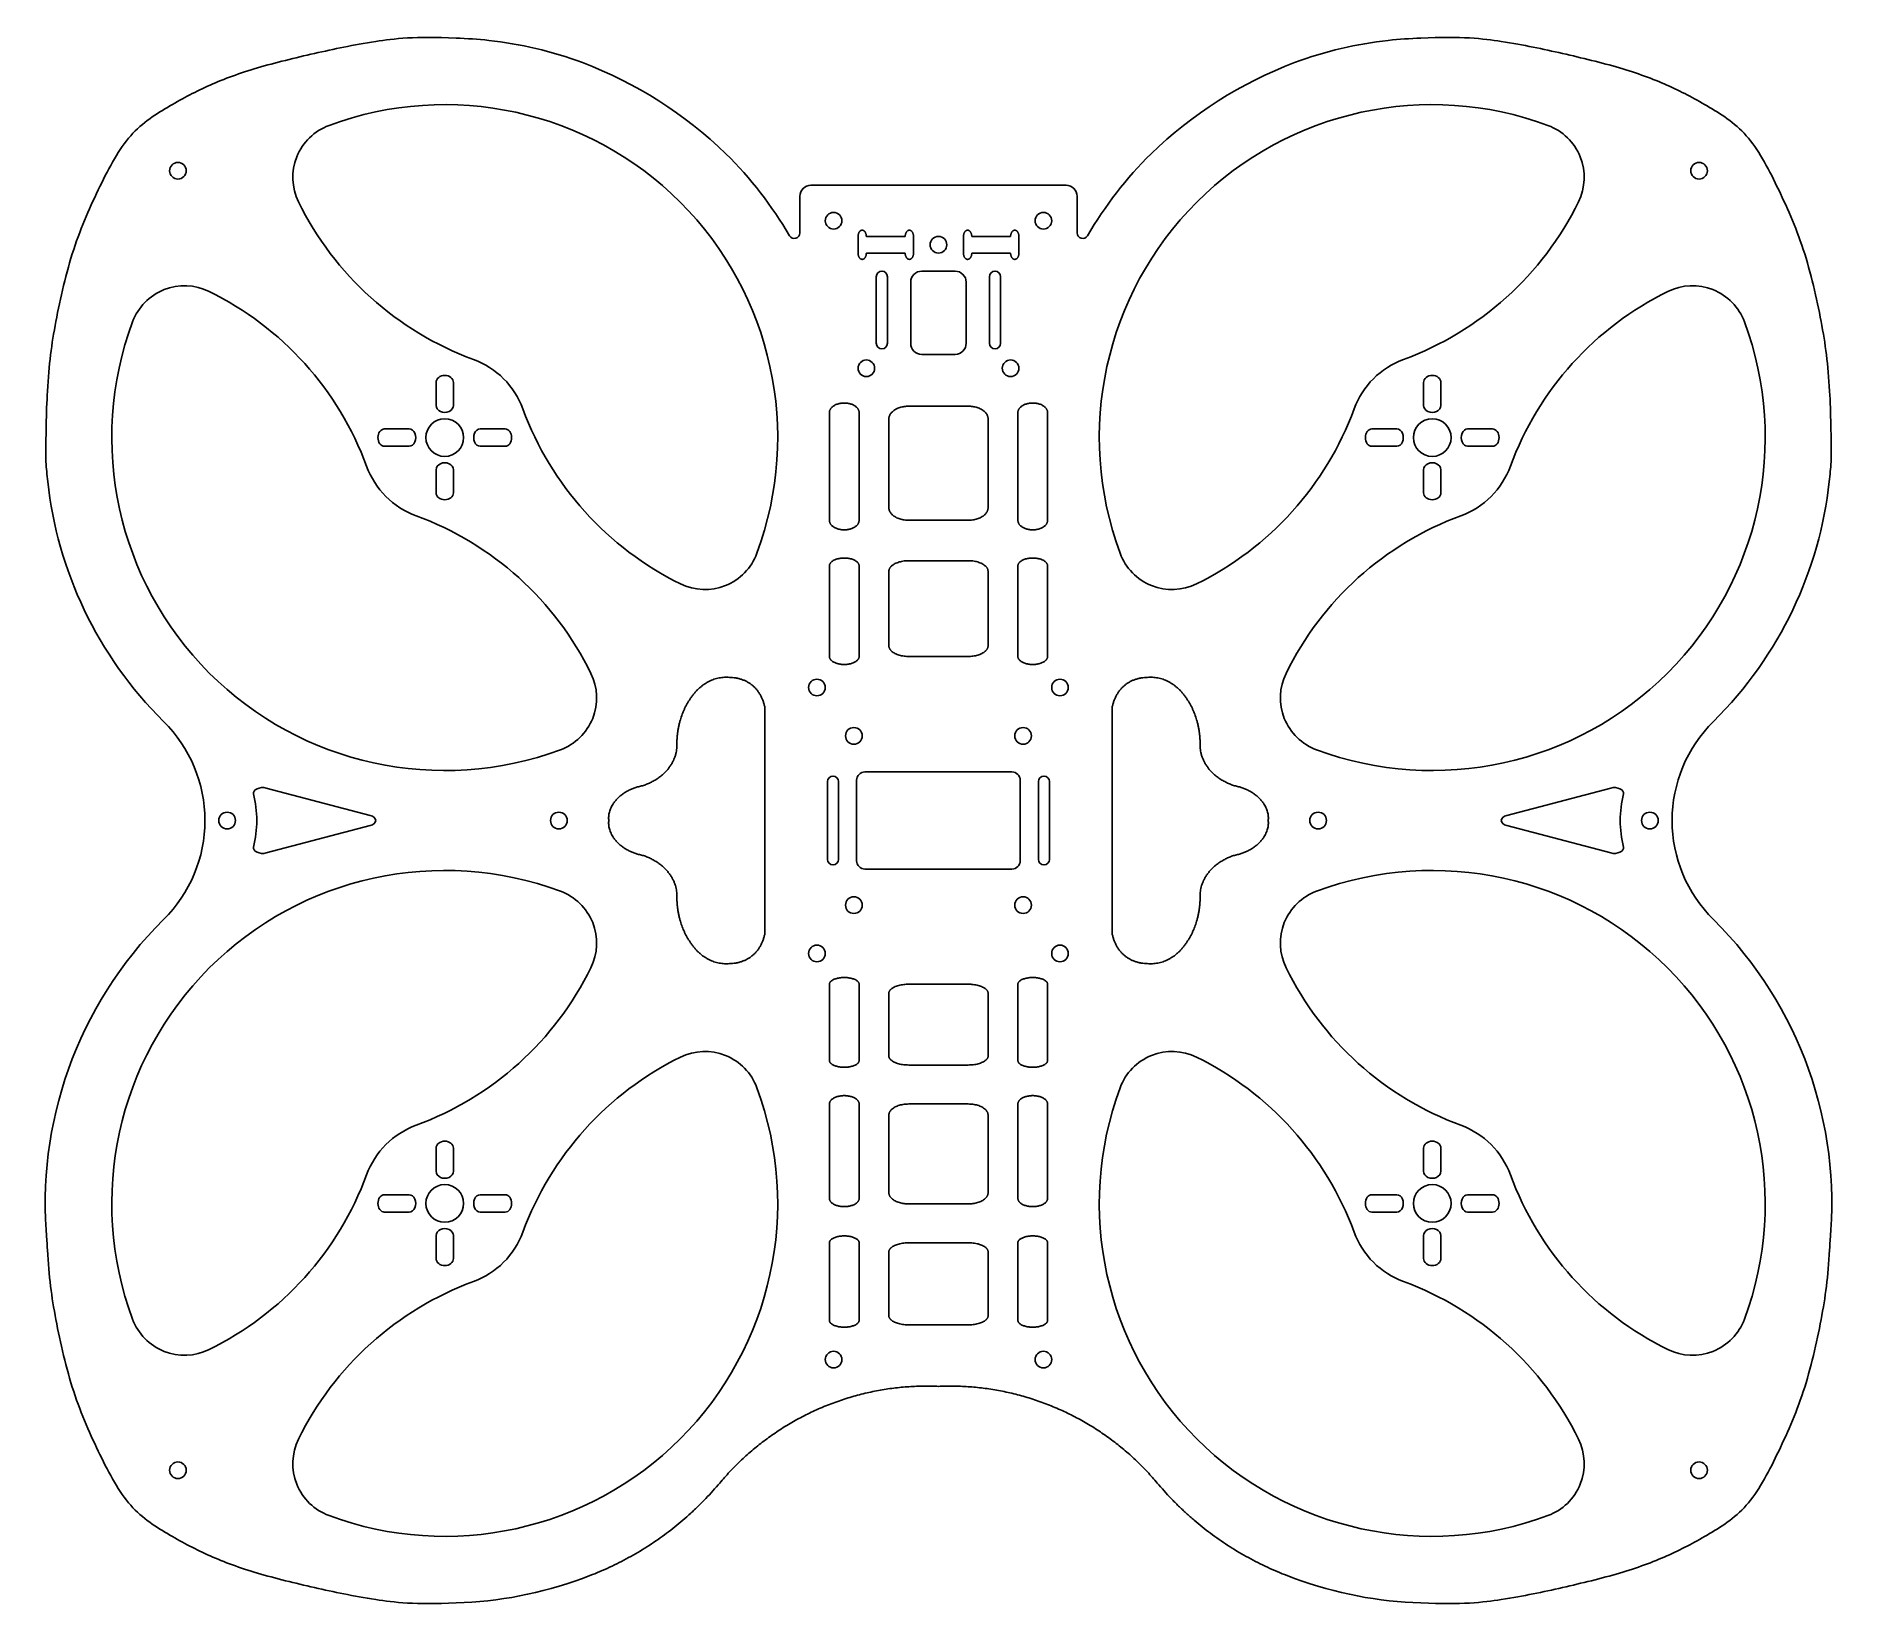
# Model space of a CAD drawing. Header units: millimetres. Extents: x -337 to -12, y -139 to 144.
import ezdxf

# ---------------------------------------------------------------- set-up
doc = ezdxf.new("R2010")
doc.units = ezdxf.units.MM
doc.header["$MEASUREMENT"] = 0
doc.layers.add('Default', color=18, linetype='Continuous', true_color=0x000000)
doc.layers.add('NONE', color=18, linetype='Continuous', lineweight=70, true_color=0x000000)

msp = doc.modelspace()

# ---------------------------------------------------------------- linework, layer by layer
for p, q in [((-264.8, 81.27), (-264.8, 77.14)), ((-261.7, 77.14), (-261.7, 81.27)), ((-86.83, 77.14), (-86.83, 81.27)), ((-83.73, 81.27), (-83.73, 77.14)), ((-274.14, 72.88), (-269.64, 72.88)), ((-252.36, 72.88), (-256.86, 72.88)), ((-96.17, 72.88), (-91.67, 72.88)), ((-74.4, 72.88), (-78.9, 72.88)), ((-269.64, 69.78), (-274.14, 69.78)), ((-256.86, 69.78), (-252.36, 69.78)), ((-91.67, 69.78), (-96.17, 69.78)), ((-78.9, 69.78), (-74.4, 69.78)), ((-264.8, 61.4), (-264.8, 65.52)), ((-261.7, 65.52), (-261.7, 61.4)), ((-86.83, 65.52), (-86.83, 61.4)), ((-83.73, 61.4), (-83.73, 65.52)), ((-295.44, 8.18), (-276.68, 3.25)), ((-53.09, 8.18), (-71.85, 3.25)), ((-276.68, 1.41), (-295.44, -3.52)), ((-71.85, 1.41), (-53.09, -3.52)), ((-264.8, -56.73), (-264.8, -60.86)), ((-261.7, -60.86), (-261.7, -56.73)), ((-86.83, -60.86), (-86.83, -56.73)), ((-83.73, -56.73), (-83.73, -60.86)), ((-269.64, -65.12), (-274.14, -65.12)), ((-274.14, -68.22), (-269.64, -68.22)), ((-256.86, -65.12), (-252.36, -65.12)), ((-252.36, -68.22), (-256.86, -68.22)), ((-91.67, -65.12), (-96.17, -65.12)), ((-96.17, -68.22), (-91.67, -68.22)), ((-78.9, -65.12), (-74.4, -65.12)), ((-74.4, -68.22), (-78.9, -68.22)), ((-264.8, -76.6), (-264.8, -72.48)), ((-261.7, -72.48), (-261.7, -76.6)), ((-86.83, -72.48), (-86.83, -76.6)), ((-83.73, -76.6), (-83.73, -72.48))]:
    msp.add_line(p, q)
for points, knots in [([(-284.1, 127.59), (-262.11, 135.74), (-237.4, 130.34), (-220.82, 113.76), (-204.25, 97.18), (-198.84, 72.47), (-206.99, 50.48)], [18, 18, 18, 18, 18.333333, 18.333333, 18.333333, 19, 19, 19, 19]), ([(-64.43, 127.59), (-86.42, 135.74), (-111.13, 130.34), (-127.71, 113.76), (-144.29, 97.18), (-149.69, 72.47), (-141.54, 50.48)], [18, 18, 18, 18, 18.333333, 18.333333, 18.333333, 19, 19, 19, 19]), ([(-289.6, 113.81), (-290.85, 116.35), (-290.96, 119.3), (-289.91, 121.93), (-288.86, 124.55), (-286.75, 126.61), (-284.1, 127.59)], [17, 17, 17, 17, 17.333333, 17.333333, 17.333333, 18, 18, 18, 18]), ([(-58.93, 113.81), (-57.69, 116.35), (-57.57, 119.3), (-58.62, 121.93), (-59.67, 124.55), (-61.78, 126.61), (-64.43, 127.59)], [17, 17, 17, 17, 17.333333, 17.333333, 17.333333, 18, 18, 18, 18]), ([(-312.83, 119.42), (-312.83, 120.24), (-312.16, 120.92), (-311.33, 120.92), (-310.5, 120.92), (-309.83, 120.24), (-309.83, 119.42), (-309.83, 118.59), (-310.5, 117.92), (-311.33, 117.92), (-312.16, 117.92), (-312.83, 118.59), (-312.83, 119.42)], [0, 0, 0, 0, 0.2, 0.2, 0.2, 0.4, 0.4, 0.4, 0.6, 0.6, 0.6, 1, 1, 1, 1]), ([(-35.7, 119.42), (-35.7, 120.24), (-36.37, 120.92), (-37.2, 120.92), (-38.03, 120.92), (-38.7, 120.24), (-38.7, 119.42), (-38.7, 118.59), (-38.03, 117.92), (-37.2, 117.92), (-36.37, 117.92), (-35.7, 118.59), (-35.7, 119.42)], [0, 0, 0, 0, 0.2, 0.2, 0.2, 0.4, 0.4, 0.4, 0.6, 0.6, 0.6, 1, 1, 1, 1]), ([(-319.51, 92.18), (-318.53, 94.83), (-316.47, 96.94), (-313.84, 97.99), (-311.22, 99.04), (-308.27, 98.93), (-305.73, 97.68)], [24, 24, 24, 24, 24.333333, 24.333333, 24.333333, 25, 25, 25, 25]), ([(-29.02, 92.18), (-30, 94.83), (-32.06, 96.94), (-34.69, 97.99), (-37.31, 99.04), (-40.26, 98.93), (-42.8, 97.68)], [24, 24, 24, 24, 24.333333, 24.333333, 24.333333, 25, 25, 25, 25]), ([(-242.4, 15.07), (-264.38, 6.92), (-289.1, 12.33), (-305.68, 28.91), (-322.25, 45.48), (-327.66, 70.2), (-319.51, 92.18)], [23, 23, 23, 23, 23.333333, 23.333333, 23.333333, 24, 24, 24, 24]), ([(-106.13, 15.07), (-84.15, 6.92), (-59.43, 12.33), (-42.86, 28.91), (-26.28, 45.48), (-20.87, 70.2), (-29.02, 92.18)], [23, 23, 23, 23, 23.333333, 23.333333, 23.333333, 24, 24, 24, 24]), ([(-261.7, 81.27), (-261.7, 81.97), (-262.39, 82.55), (-263.25, 82.55), (-264.1, 82.55), (-264.8, 81.97), (-264.8, 81.27)], [12, 12, 12, 12, 12.333333, 12.333333, 12.333333, 13, 13, 13, 13]), ([(-86.83, 81.27), (-86.83, 81.97), (-86.14, 82.55), (-85.28, 82.55), (-84.43, 82.55), (-83.73, 81.97), (-83.73, 81.27)], [12, 12, 12, 12, 12.333333, 12.333333, 12.333333, 13, 13, 13, 13]), ([(-264.8, 77.14), (-264.8, 76.68), (-264.5, 76.26), (-264.02, 76.03), (-263.54, 75.81), (-262.95, 75.81), (-262.47, 76.03), (-261.99, 76.26), (-261.7, 76.68), (-261.7, 77.14)], [14, 14, 14, 14, 14.25, 14.25, 14.25, 14.5, 14.5, 14.5, 15, 15, 15, 15]), ([(-83.73, 77.14), (-83.73, 76.68), (-84.03, 76.26), (-84.51, 76.03), (-84.99, 75.81), (-85.58, 75.81), (-86.06, 76.03), (-86.54, 76.26), (-86.83, 76.68), (-86.83, 77.14)], [14, 14, 14, 14, 14.25, 14.25, 14.25, 14.5, 14.5, 14.5, 15, 15, 15, 15]), ([(-274.14, 69.78), (-274.78, 69.78), (-275.3, 70.48), (-275.3, 71.33), (-275.3, 72.19), (-274.78, 72.88), (-274.14, 72.88)], [12, 12, 12, 12, 12.333333, 12.333333, 12.333333, 13, 13, 13, 13]), ([(-269.64, 72.88), (-269.22, 72.88), (-268.84, 72.59), (-268.63, 72.11), (-268.42, 71.63), (-268.42, 71.04), (-268.63, 70.56), (-268.84, 70.08), (-269.22, 69.78), (-269.64, 69.78)], [14, 14, 14, 14, 14.25, 14.25, 14.25, 14.5, 14.5, 14.5, 15, 15, 15, 15]), ([(-266.65, 71.33), (-266.65, 73.21), (-265.13, 74.73), (-263.25, 74.73), (-261.37, 74.73), (-259.85, 73.21), (-259.85, 71.33), (-259.85, 69.45), (-261.37, 67.93), (-263.25, 67.93), (-265.13, 67.93), (-266.65, 69.45), (-266.65, 71.33)], [0, 0, 0, 0, 0.2, 0.2, 0.2, 0.4, 0.4, 0.4, 0.6, 0.6, 0.6, 1, 1, 1, 1]), ([(-256.86, 72.88), (-257.28, 72.88), (-257.66, 72.59), (-257.87, 72.11), (-258.08, 71.63), (-258.08, 71.04), (-257.87, 70.56), (-257.66, 70.08), (-257.28, 69.78), (-256.86, 69.78)], [14, 14, 14, 14, 14.25, 14.25, 14.25, 14.5, 14.5, 14.5, 15, 15, 15, 15]), ([(-252.36, 69.78), (-251.72, 69.78), (-251.2, 70.48), (-251.2, 71.33), (-251.2, 72.19), (-251.72, 72.88), (-252.36, 72.88)], [12, 12, 12, 12, 12.333333, 12.333333, 12.333333, 13, 13, 13, 13]), ([(-96.17, 69.78), (-96.81, 69.78), (-97.33, 70.48), (-97.33, 71.33), (-97.33, 72.19), (-96.81, 72.88), (-96.17, 72.88)], [12, 12, 12, 12, 12.333333, 12.333333, 12.333333, 13, 13, 13, 13]), ([(-91.67, 72.88), (-91.25, 72.88), (-90.87, 72.59), (-90.66, 72.11), (-90.45, 71.63), (-90.45, 71.04), (-90.66, 70.56), (-90.87, 70.08), (-91.25, 69.78), (-91.67, 69.78)], [14, 14, 14, 14, 14.25, 14.25, 14.25, 14.5, 14.5, 14.5, 15, 15, 15, 15]), ([(-81.88, 71.33), (-81.88, 73.21), (-83.4, 74.73), (-85.28, 74.73), (-87.16, 74.73), (-88.68, 73.21), (-88.68, 71.33), (-88.68, 69.45), (-87.16, 67.93), (-85.28, 67.93), (-83.4, 67.93), (-81.88, 69.45), (-81.88, 71.33)], [0, 0, 0, 0, 0.2, 0.2, 0.2, 0.4, 0.4, 0.4, 0.6, 0.6, 0.6, 1, 1, 1, 1]), ([(-78.9, 72.88), (-79.31, 72.88), (-79.69, 72.59), (-79.9, 72.11), (-80.11, 71.63), (-80.11, 71.04), (-79.9, 70.56), (-79.69, 70.08), (-79.31, 69.78), (-78.9, 69.78)], [14, 14, 14, 14, 14.25, 14.25, 14.25, 14.5, 14.5, 14.5, 15, 15, 15, 15]), ([(-74.4, 69.78), (-73.75, 69.78), (-73.23, 70.48), (-73.23, 71.33), (-73.23, 72.19), (-73.75, 72.88), (-74.4, 72.88)], [12, 12, 12, 12, 12.333333, 12.333333, 12.333333, 13, 13, 13, 13]), ([(-264.8, 65.52), (-264.8, 65.98), (-264.5, 66.4), (-264.02, 66.63), (-263.54, 66.86), (-262.95, 66.86), (-262.47, 66.63), (-261.99, 66.4), (-261.7, 65.98), (-261.7, 65.52)], [14, 14, 14, 14, 14.25, 14.25, 14.25, 14.5, 14.5, 14.5, 15, 15, 15, 15]), ([(-83.73, 65.52), (-83.73, 65.98), (-84.03, 66.4), (-84.51, 66.63), (-84.99, 66.86), (-85.58, 66.86), (-86.06, 66.63), (-86.54, 66.4), (-86.83, 65.98), (-86.83, 65.52)], [14, 14, 14, 14, 14.25, 14.25, 14.25, 14.5, 14.5, 14.5, 15, 15, 15, 15]), ([(-261.7, 61.4), (-261.7, 60.69), (-262.39, 60.12), (-263.25, 60.12), (-264.1, 60.12), (-264.8, 60.69), (-264.8, 61.4)], [12, 12, 12, 12, 12.333333, 12.333333, 12.333333, 13, 13, 13, 13]), ([(-86.83, 61.4), (-86.83, 60.69), (-86.14, 60.12), (-85.28, 60.12), (-84.43, 60.12), (-83.73, 60.69), (-83.73, 61.4)], [12, 12, 12, 12, 12.333333, 12.333333, 12.333333, 13, 13, 13, 13]), ([(-206.99, 50.48), (-207.97, 47.83), (-210.03, 45.72), (-212.66, 44.67), (-215.28, 43.62), (-218.23, 43.74), (-220.77, 44.98)], [19, 19, 19, 19, 19.333333, 19.333333, 19.333333, 20, 20, 20, 20]), ([(-141.54, 50.48), (-140.56, 47.83), (-138.5, 45.72), (-135.87, 44.67), (-133.25, 43.62), (-130.3, 43.74), (-127.76, 44.98)], [19, 19, 19, 19, 19.333333, 19.333333, 19.333333, 20, 20, 20, 20]), ([(-236.9, 28.85), (-235.65, 26.31), (-235.54, 23.37), (-236.59, 20.74), (-237.64, 18.11), (-239.75, 16.05), (-242.4, 15.07)], [22, 22, 22, 22, 22.333333, 22.333333, 22.333333, 23, 23, 23, 23]), ([(-111.63, 28.85), (-112.88, 26.31), (-112.99, 23.37), (-111.94, 20.74), (-110.89, 18.11), (-108.78, 16.05), (-106.13, 15.07)], [22, 22, 22, 22, 22.333333, 22.333333, 22.333333, 23, 23, 23, 23]), ([(-188.02, 17.58), (-188.02, 18.41), (-188.69, 19.08), (-189.52, 19.08), (-190.34, 19.08), (-191.02, 18.41), (-191.02, 17.58), (-191.02, 16.75), (-190.34, 16.08), (-189.52, 16.08), (-188.69, 16.08), (-188.02, 16.75), (-188.02, 17.58)], [0, 0, 0, 0, 0.2, 0.2, 0.2, 0.4, 0.4, 0.4, 0.6, 0.6, 0.6, 1, 1, 1, 1]), ([(-160.52, 17.58), (-160.52, 18.41), (-159.84, 19.08), (-159.02, 19.08), (-158.19, 19.08), (-157.52, 18.41), (-157.52, 17.58), (-157.52, 16.75), (-158.19, 16.08), (-159.02, 16.08), (-159.84, 16.08), (-160.52, 16.75), (-160.52, 17.58)], [0, 0, 0, 0, 0.2, 0.2, 0.2, 0.4, 0.4, 0.4, 0.6, 0.6, 0.6, 1, 1, 1, 1]), ([(-297.7, 7.12), (-297.79, 7.48), (-297.55, 7.83), (-297.08, 8.05), (-296.61, 8.28), (-295.98, 8.32), (-295.44, 8.18)], [22, 22, 22, 22, 22.333333, 22.333333, 22.333333, 23, 23, 23, 23]), ([(-50.83, 7.12), (-50.74, 7.48), (-50.98, 7.83), (-51.45, 8.05), (-51.92, 8.28), (-52.55, 8.32), (-53.09, 8.18)], [22, 22, 22, 22, 22.333333, 22.333333, 22.333333, 23, 23, 23, 23]), ([(-303.97, 2.33), (-303.97, 3.16), (-303.3, 3.83), (-302.47, 3.83), (-301.64, 3.83), (-300.97, 3.16), (-300.97, 2.33), (-300.97, 1.5), (-301.64, 0.83), (-302.47, 0.83), (-303.3, 0.83), (-303.97, 1.5), (-303.97, 2.33)], [0, 0, 0, 0, 0.2, 0.2, 0.2, 0.4, 0.4, 0.4, 0.6, 0.6, 0.6, 1, 1, 1, 1]), ([(-244.18, 2.33), (-244.18, 3.16), (-243.51, 3.83), (-242.68, 3.83), (-241.85, 3.83), (-241.18, 3.16), (-241.18, 2.33), (-241.18, 1.5), (-241.85, 0.83), (-242.68, 0.83), (-243.51, 0.83), (-244.18, 1.5), (-244.18, 2.33)], [0, 0, 0, 0, 0.2, 0.2, 0.2, 0.4, 0.4, 0.4, 0.6, 0.6, 0.6, 1, 1, 1, 1]), ([(-104.35, 2.33), (-104.35, 3.16), (-105.02, 3.83), (-105.85, 3.83), (-106.68, 3.83), (-107.35, 3.16), (-107.35, 2.33), (-107.35, 1.5), (-106.68, 0.83), (-105.85, 0.83), (-105.02, 0.83), (-104.35, 1.5), (-104.35, 2.33)], [0, 0, 0, 0, 0.2, 0.2, 0.2, 0.4, 0.4, 0.4, 0.6, 0.6, 0.6, 1, 1, 1, 1]), ([(-44.56, 2.33), (-44.56, 3.16), (-45.23, 3.83), (-46.06, 3.83), (-46.89, 3.83), (-47.56, 3.16), (-47.56, 2.33), (-47.56, 1.5), (-46.89, 0.83), (-46.06, 0.83), (-45.23, 0.83), (-44.56, 1.5), (-44.56, 2.33)], [0, 0, 0, 0, 0.2, 0.2, 0.2, 0.4, 0.4, 0.4, 0.6, 0.6, 0.6, 1, 1, 1, 1]), ([(-276.68, 3.25), (-276.08, 3.09), (-275.69, 2.73), (-275.69, 2.33), (-275.69, 1.93), (-276.08, 1.57), (-276.68, 1.41)], [24, 24, 24, 24, 24.333333, 24.333333, 24.333333, 25, 25, 25, 25]), ([(-71.85, 3.25), (-72.45, 3.09), (-72.84, 2.73), (-72.84, 2.33), (-72.84, 1.93), (-72.45, 1.57), (-71.85, 1.41)], [24, 24, 24, 24, 24.333333, 24.333333, 24.333333, 25, 25, 25, 25]), ([(-319.51, -87.52), (-327.66, -65.53), (-322.25, -40.82), (-305.68, -24.24), (-289.1, -7.66), (-264.38, -2.26), (-242.4, -10.41)], [17, 17, 17, 17, 17.333333, 17.333333, 17.333333, 18, 18, 18, 18]), ([(-295.44, -3.52), (-295.98, -3.66), (-296.61, -3.61), (-297.08, -3.39), (-297.55, -3.17), (-297.79, -2.81), (-297.7, -2.45)], [20, 20, 20, 20, 20.333333, 20.333333, 20.333333, 21, 21, 21, 21]), ([(-29.02, -87.52), (-20.87, -65.53), (-26.28, -40.82), (-42.86, -24.24), (-59.43, -7.66), (-84.15, -2.26), (-106.13, -10.41)], [17, 17, 17, 17, 17.333333, 17.333333, 17.333333, 18, 18, 18, 18]), ([(-53.09, -3.52), (-52.55, -3.66), (-51.92, -3.61), (-51.45, -3.39), (-50.98, -3.17), (-50.74, -2.81), (-50.83, -2.45)], [20, 20, 20, 20, 20.333333, 20.333333, 20.333333, 21, 21, 21, 21]), ([(-242.4, -10.41), (-239.75, -11.39), (-237.64, -13.45), (-236.59, -16.07), (-235.54, -18.7), (-235.65, -21.65), (-236.9, -24.19)], [18, 18, 18, 18, 18.333333, 18.333333, 18.333333, 19, 19, 19, 19]), ([(-188.02, -12.92), (-188.02, -12.09), (-188.69, -11.42), (-189.52, -11.42), (-190.34, -11.42), (-191.02, -12.09), (-191.02, -12.92), (-191.02, -13.75), (-190.34, -14.42), (-189.52, -14.42), (-188.69, -14.42), (-188.02, -13.75), (-188.02, -12.92)], [0, 0, 0, 0, 0.2, 0.2, 0.2, 0.4, 0.4, 0.4, 0.6, 0.6, 0.6, 1, 1, 1, 1]), ([(-160.52, -12.92), (-160.52, -12.09), (-159.84, -11.42), (-159.02, -11.42), (-158.19, -11.42), (-157.52, -12.09), (-157.52, -12.92), (-157.52, -13.75), (-158.19, -14.42), (-159.02, -14.42), (-159.84, -14.42), (-160.52, -13.75), (-160.52, -12.92)], [0, 0, 0, 0, 0.2, 0.2, 0.2, 0.4, 0.4, 0.4, 0.6, 0.6, 0.6, 1, 1, 1, 1]), ([(-106.13, -10.41), (-108.78, -11.39), (-110.89, -13.45), (-111.94, -16.07), (-112.99, -18.7), (-112.88, -21.65), (-111.63, -24.19)], [18, 18, 18, 18, 18.333333, 18.333333, 18.333333, 19, 19, 19, 19]), ([(-220.77, -40.32), (-218.23, -39.07), (-215.28, -38.96), (-212.66, -40.01), (-210.03, -41.06), (-207.97, -43.17), (-206.99, -45.82)], [19, 19, 19, 19, 19.333333, 19.333333, 19.333333, 20, 20, 20, 20]), ([(-127.76, -40.32), (-130.3, -39.07), (-133.25, -38.96), (-135.87, -40.01), (-138.5, -41.06), (-140.56, -43.17), (-141.54, -45.82)], [19, 19, 19, 19, 19.333333, 19.333333, 19.333333, 20, 20, 20, 20]), ([(-206.99, -45.82), (-198.84, -67.8), (-204.25, -92.52), (-220.82, -109.09), (-237.4, -125.67), (-262.11, -131.08), (-284.1, -122.93)], [20, 20, 20, 20, 20.333333, 20.333333, 20.333333, 21, 21, 21, 21]), ([(-141.54, -45.82), (-149.69, -67.8), (-144.29, -92.52), (-127.71, -109.09), (-111.13, -125.67), (-86.42, -131.08), (-64.43, -122.93)], [20, 20, 20, 20, 20.333333, 20.333333, 20.333333, 21, 21, 21, 21]), ([(-261.7, -56.73), (-261.7, -56.03), (-262.39, -55.45), (-263.25, -55.45), (-264.1, -55.45), (-264.8, -56.03), (-264.8, -56.73)], [12, 12, 12, 12, 12.333333, 12.333333, 12.333333, 13, 13, 13, 13]), ([(-86.83, -56.73), (-86.83, -56.03), (-86.14, -55.45), (-85.28, -55.45), (-84.43, -55.45), (-83.73, -56.03), (-83.73, -56.73)], [12, 12, 12, 12, 12.333333, 12.333333, 12.333333, 13, 13, 13, 13]), ([(-264.8, -60.86), (-264.8, -61.32), (-264.5, -61.74), (-264.02, -61.97), (-263.54, -62.19), (-262.95, -62.19), (-262.47, -61.97), (-261.99, -61.74), (-261.7, -61.32), (-261.7, -60.86)], [14, 14, 14, 14, 14.25, 14.25, 14.25, 14.5, 14.5, 14.5, 15, 15, 15, 15]), ([(-83.73, -60.86), (-83.73, -61.32), (-84.03, -61.74), (-84.51, -61.97), (-84.99, -62.19), (-85.58, -62.19), (-86.06, -61.97), (-86.54, -61.74), (-86.83, -61.32), (-86.83, -60.86)], [14, 14, 14, 14, 14.25, 14.25, 14.25, 14.5, 14.5, 14.5, 15, 15, 15, 15]), ([(-266.65, -66.67), (-266.65, -68.55), (-265.13, -70.07), (-263.25, -70.07), (-261.37, -70.07), (-259.85, -68.55), (-259.85, -66.67), (-259.85, -64.79), (-261.37, -63.27), (-263.25, -63.27), (-265.13, -63.27), (-266.65, -64.79), (-266.65, -66.67)], [0, 0, 0, 0, 0.2, 0.2, 0.2, 0.4, 0.4, 0.4, 0.6, 0.6, 0.6, 1, 1, 1, 1]), ([(-81.88, -66.67), (-81.88, -68.55), (-83.4, -70.07), (-85.28, -70.07), (-87.16, -70.07), (-88.68, -68.55), (-88.68, -66.67), (-88.68, -64.79), (-87.16, -63.27), (-85.28, -63.27), (-83.4, -63.27), (-81.88, -64.79), (-81.88, -66.67)], [0, 0, 0, 0, 0.2, 0.2, 0.2, 0.4, 0.4, 0.4, 0.6, 0.6, 0.6, 1, 1, 1, 1]), ([(-274.14, -65.12), (-274.78, -65.12), (-275.3, -65.81), (-275.3, -66.67), (-275.3, -67.52), (-274.78, -68.22), (-274.14, -68.22)], [12, 12, 12, 12, 12.333333, 12.333333, 12.333333, 13, 13, 13, 13]), ([(-269.64, -68.22), (-269.22, -68.22), (-268.84, -67.92), (-268.63, -67.44), (-268.42, -66.96), (-268.42, -66.37), (-268.63, -65.89), (-268.84, -65.41), (-269.22, -65.12), (-269.64, -65.12)], [14, 14, 14, 14, 14.25, 14.25, 14.25, 14.5, 14.5, 14.5, 15, 15, 15, 15]), ([(-256.86, -68.22), (-257.28, -68.22), (-257.66, -67.92), (-257.87, -67.44), (-258.08, -66.96), (-258.08, -66.37), (-257.87, -65.89), (-257.66, -65.41), (-257.28, -65.12), (-256.86, -65.12)], [14, 14, 14, 14, 14.25, 14.25, 14.25, 14.5, 14.5, 14.5, 15, 15, 15, 15]), ([(-252.36, -65.12), (-251.72, -65.12), (-251.2, -65.81), (-251.2, -66.67), (-251.2, -67.52), (-251.72, -68.22), (-252.36, -68.22)], [12, 12, 12, 12, 12.333333, 12.333333, 12.333333, 13, 13, 13, 13]), ([(-96.17, -65.12), (-96.81, -65.12), (-97.33, -65.81), (-97.33, -66.67), (-97.33, -67.52), (-96.81, -68.22), (-96.17, -68.22)], [12, 12, 12, 12, 12.333333, 12.333333, 12.333333, 13, 13, 13, 13]), ([(-91.67, -68.22), (-91.25, -68.22), (-90.87, -67.92), (-90.66, -67.44), (-90.45, -66.96), (-90.45, -66.37), (-90.66, -65.89), (-90.87, -65.41), (-91.25, -65.12), (-91.67, -65.12)], [14, 14, 14, 14, 14.25, 14.25, 14.25, 14.5, 14.5, 14.5, 15, 15, 15, 15]), ([(-78.9, -68.22), (-79.31, -68.22), (-79.69, -67.92), (-79.9, -67.44), (-80.11, -66.96), (-80.11, -66.37), (-79.9, -65.89), (-79.69, -65.41), (-79.31, -65.12), (-78.9, -65.12)], [14, 14, 14, 14, 14.25, 14.25, 14.25, 14.5, 14.5, 14.5, 15, 15, 15, 15]), ([(-74.4, -65.12), (-73.75, -65.12), (-73.23, -65.81), (-73.23, -66.67), (-73.23, -67.52), (-73.75, -68.22), (-74.4, -68.22)], [12, 12, 12, 12, 12.333333, 12.333333, 12.333333, 13, 13, 13, 13]), ([(-264.8, -72.48), (-264.8, -72.02), (-264.5, -71.6), (-264.02, -71.37), (-263.54, -71.14), (-262.95, -71.14), (-262.47, -71.37), (-261.99, -71.6), (-261.7, -72.02), (-261.7, -72.48)], [14, 14, 14, 14, 14.25, 14.25, 14.25, 14.5, 14.5, 14.5, 15, 15, 15, 15]), ([(-83.73, -72.48), (-83.73, -72.02), (-84.03, -71.6), (-84.51, -71.37), (-84.99, -71.14), (-85.58, -71.14), (-86.06, -71.37), (-86.54, -71.6), (-86.83, -72.02), (-86.83, -72.48)], [14, 14, 14, 14, 14.25, 14.25, 14.25, 14.5, 14.5, 14.5, 15, 15, 15, 15]), ([(-261.7, -76.6), (-261.7, -77.31), (-262.39, -77.88), (-263.25, -77.88), (-264.1, -77.88), (-264.8, -77.31), (-264.8, -76.6)], [12, 12, 12, 12, 12.333333, 12.333333, 12.333333, 13, 13, 13, 13]), ([(-86.83, -76.6), (-86.83, -77.31), (-86.14, -77.88), (-85.28, -77.88), (-84.43, -77.88), (-83.73, -77.31), (-83.73, -76.6)], [12, 12, 12, 12, 12.333333, 12.333333, 12.333333, 13, 13, 13, 13]), ([(-305.73, -93.02), (-308.27, -94.26), (-311.22, -94.38), (-313.84, -93.33), (-316.47, -92.28), (-318.53, -90.17), (-319.51, -87.52)], [16, 16, 16, 16, 16.333333, 16.333333, 16.333333, 17, 17, 17, 17]), ([(-42.8, -93.02), (-40.26, -94.26), (-37.31, -94.38), (-34.69, -93.33), (-32.06, -92.28), (-30, -90.17), (-29.02, -87.52)], [16, 16, 16, 16, 16.333333, 16.333333, 16.333333, 17, 17, 17, 17]), ([(-284.1, -122.93), (-286.75, -121.95), (-288.86, -119.89), (-289.91, -117.26), (-290.96, -114.63), (-290.85, -111.69), (-289.6, -109.15)], [21, 21, 21, 21, 21.333333, 21.333333, 21.333333, 22, 22, 22, 22]), ([(-64.43, -122.93), (-61.78, -121.95), (-59.67, -119.89), (-58.62, -117.26), (-57.57, -114.63), (-57.69, -111.69), (-58.93, -109.15)], [21, 21, 21, 21, 21.333333, 21.333333, 21.333333, 22, 22, 22, 22]), ([(-312.83, -114.75), (-312.83, -113.92), (-312.16, -113.25), (-311.33, -113.25), (-310.5, -113.25), (-309.83, -113.92), (-309.83, -114.75), (-309.83, -115.58), (-310.5, -116.25), (-311.33, -116.25), (-312.16, -116.25), (-312.83, -115.58), (-312.83, -114.75)], [0, 0, 0, 0, 0.2, 0.2, 0.2, 0.4, 0.4, 0.4, 0.6, 0.6, 0.6, 1, 1, 1, 1]), ([(-35.7, -114.75), (-35.7, -113.92), (-36.37, -113.25), (-37.2, -113.25), (-38.03, -113.25), (-38.7, -113.92), (-38.7, -114.75), (-38.7, -115.58), (-38.03, -116.25), (-37.2, -116.25), (-36.37, -116.25), (-35.7, -115.58), (-35.7, -114.75)], [0, 0, 0, 0, 0.2, 0.2, 0.2, 0.4, 0.4, 0.4, 0.6, 0.6, 0.6, 1, 1, 1, 1])]:
    msp.add_open_spline(points, degree=3, knots=knots)
for points in [[(-258.08, 85.41), (-271.85, 90.47), (-283.14, 100.64), (-289.6, 113.81)], [(-90.45, 85.41), (-76.68, 90.47), (-65.39, 100.64), (-58.93, 113.81)], [(-305.73, 97.68), (-292.56, 91.22), (-282.39, 79.93), (-277.33, 66.16)], [(-42.8, 97.68), (-55.97, 91.22), (-66.14, 79.93), (-71.2, 66.16)], [(-249.17, 76.5), (-250.69, 80.64), (-253.94, 83.89), (-258.08, 85.41)], [(-99.36, 76.5), (-97.84, 80.64), (-94.59, 83.89), (-90.45, 85.41)], [(-220.77, 44.98), (-233.94, 51.44), (-244.11, 62.73), (-249.17, 76.5)], [(-127.76, 44.98), (-114.59, 51.44), (-104.42, 62.73), (-99.36, 76.5)], [(-277.33, 66.16), (-275.81, 62.03), (-272.55, 58.77), (-268.42, 57.25)], [(-71.2, 66.16), (-72.72, 62.03), (-75.98, 58.77), (-80.11, 57.25)], [(-268.42, 57.25), (-254.65, 52.19), (-243.36, 42.02), (-236.9, 28.85)], [(-80.11, 57.25), (-93.88, 52.19), (-105.17, 42.02), (-111.63, 28.85)], [(-297.7, -2.45), (-296.94, 0.72), (-296.94, 3.94), (-297.7, 7.12)], [(-50.83, -2.45), (-51.59, 0.72), (-51.59, 3.94), (-50.83, 7.12)], [(-236.9, -24.19), (-243.36, -37.36), (-254.65, -47.53), (-268.42, -52.59)], [(-111.63, -24.19), (-105.17, -37.36), (-93.88, -47.53), (-80.11, -52.59)], [(-249.17, -71.84), (-244.11, -58.07), (-233.94, -46.78), (-220.77, -40.32)], [(-99.36, -71.84), (-104.42, -58.07), (-114.59, -46.78), (-127.76, -40.32)], [(-268.42, -52.59), (-272.55, -54.11), (-275.81, -57.36), (-277.33, -61.5)], [(-80.11, -52.59), (-75.98, -54.11), (-72.72, -57.36), (-71.2, -61.5)], [(-277.33, -61.5), (-282.39, -75.27), (-292.56, -86.56), (-305.73, -93.02)], [(-71.2, -61.5), (-66.14, -75.27), (-55.97, -86.56), (-42.8, -93.02)], [(-258.08, -80.75), (-253.94, -79.23), (-250.69, -75.97), (-249.17, -71.84)], [(-90.45, -80.75), (-94.59, -79.23), (-97.84, -75.97), (-99.36, -71.84)], [(-289.6, -109.15), (-283.14, -95.98), (-271.85, -85.81), (-258.08, -80.75)], [(-58.93, -109.15), (-65.39, -95.98), (-76.68, -85.81), (-90.45, -80.75)]]:
    msp.add_open_spline(points, degree=3)
at = {"layer": 'Default'}
for p, q in [((-199.25, 108.21), (-199.25, 114.81)), ((-197.25, 116.81), (-151.28, 116.81)), ((-149.28, 114.81), (-149.28, 108.21)), ((-205.56, 22.7), (-205.56, 2.33)), ((-142.97, 22.7), (-142.97, 2.33)), ((-205.56, 2.33), (-205.56, -18.04)), ((-142.97, 2.33), (-142.97, -18.04))]:
    msp.add_line(p, q, dxfattribs=at)
for centre, radius, start, end in [((-265.71, 67.46), 76.49, 46.0085, 69.1025), ((-82.82, 67.46), 76.49, 110.8975, 133.9915), ((-197.25, 114.81), 2, 90, 180), ((-151.28, 114.81), 2, 0, 90), ((-200.25, 108.21), 1, 210.3435, 0), ((-148.28, 108.21), 1, 180, 329.6565)]:
    msp.add_arc(centre, radius, start, end, dxfattribs=at)
for points, knots in [([(-335.12, 66.98), (-335.16, 71.34), (-334.96, 81.65), (-333.63, 91.77), (-330.41, 105.68), (-325.41, 116.85), (-320.25, 126.55), (-312.63, 131.28), (-305.82, 134.94), (-297.36, 138.04), (-286.63, 140.62), (-277.03, 142.66), (-268.59, 143.68), (-261.2, 143.31)], [122.277136, 122.277136, 122.277136, 122.277136, 131.887627, 144.044976, 156.202326, 168.359675, 180.517025, 192.674374, 204.831723, 216.989073, 229.146422, 241.303772, 251.140524, 251.140524, 251.140524, 251.140524]), ([(-87.34, 143.31), (-79.94, 143.68), (-71.5, 142.66), (-61.91, 140.62), (-51.17, 138.04), (-42.71, 134.94), (-35.9, 131.28), (-28.28, 126.55), (-23.13, 116.85), (-18.12, 105.68), (-14.9, 91.77), (-13.57, 81.65), (-13.37, 71.34), (-13.41, 66.98)], [386.732616, 386.732616, 386.732616, 386.732616, 396.569369, 408.726718, 420.884068, 433.041417, 445.198767, 457.356116, 469.513465, 481.670815, 493.828164, 505.985513, 515.596005, 515.596005, 515.596005, 515.596005]), ([(-313.91, -15.51), (-309.15, -10.79), (-306.47, -4.37), (-306.47, 2.33), (-306.47, 9.03), (-309.15, 15.46), (-313.91, 20.17)], [121.09756, 121.09756, 121.09756, 121.09756, 121.764227, 121.764227, 121.764227, 122.09756, 122.09756, 122.09756, 122.09756]), ([(-34.62, 20.17), (-39.38, 15.46), (-42.06, 9.03), (-42.06, 2.33), (-42.06, -4.37), (-39.38, -10.79), (-34.62, -15.51)], [515.77558, 515.77558, 515.77558, 515.77558, 516.108913, 516.108913, 516.108913, 516.77558, 516.77558, 516.77558, 516.77558]), ([(-261.2, -138.65), (-268.59, -139.02), (-277.03, -138), (-286.63, -135.96), (-297.36, -133.38), (-305.82, -130.27), (-312.63, -126.62), (-320.25, -121.88), (-325.41, -112.19), (-330.41, -101.01), (-333.63, -87.11), (-334.63, -79.46), (-334.91, -73.97), (-334.94, -73.41)], [0.078342, 0.078342, 0.078342, 0.078342, 9.912953, 22.070303, 34.227653, 46.385002, 58.542352, 70.699702, 82.857051, 95.014401, 107.171751, 119.3291, 120.661418, 120.661418, 120.661418, 120.661418]), ([(-13.59, -73.41), (-13.62, -73.97), (-13.9, -79.46), (-14.9, -87.11), (-18.12, -101.01), (-23.13, -112.19), (-28.28, -121.88), (-35.9, -126.62), (-42.71, -130.27), (-51.17, -133.38), (-61.91, -135.96), (-71.5, -138), (-79.94, -139.02), (-87.33, -138.65)], [517.211722, 517.211722, 517.211722, 517.211722, 518.54404, 530.70139, 542.85874, 555.016089, 567.173439, 579.330788, 591.488138, 603.645488, 615.802837, 627.960187, 637.794799, 637.794799, 637.794799, 637.794799])]:
    msp.add_open_spline(points, degree=3, knots=knots, dxfattribs=at)
for points in [[(-261.2, 143.31), (-259.24, 143.26), (-257.28, 143.12), (-255.32, 142.9)], [(-93.21, 142.9), (-91.25, 143.12), (-89.29, 143.26), (-87.34, 143.31)], [(-255.32, 142.9), (-249.65, 142.27), (-243.98, 140.96), (-238.43, 138.92)], [(-110.1, 138.92), (-104.55, 140.96), (-98.88, 142.27), (-93.21, 142.9)], [(-212.58, 122.49), (-208.12, 118.07), (-204.27, 113.09), (-201.11, 107.7)], [(-147.42, 107.7), (-144.26, 113.09), (-140.41, 118.07), (-135.95, 122.49)], [(-334.81, 63.41), (-334.94, 64.6), (-335.05, 65.79), (-335.12, 66.98)], [(-13.41, 66.98), (-13.49, 65.79), (-13.59, 64.6), (-13.72, 63.41)], [(-313.91, 20.17), (-325.97, 32.12), (-333.05, 47.47), (-334.81, 63.41)], [(-13.72, 63.41), (-15.48, 47.47), (-22.56, 32.12), (-34.62, 20.17)], [(-334.94, -73.41), (-336.9, -52.48), (-329.65, -31.1), (-313.91, -15.51)], [(-34.62, -15.51), (-18.88, -31.1), (-11.63, -52.48), (-13.59, -73.41)], [(-13.41, -62.32), (-13.41, -62.32), (-13.41, -62.32), (-13.41, -62.32)], [(-238.43, -134.25), (-245.9, -137), (-253.58, -138.43), (-261.2, -138.65)], [(-87.33, -138.65), (-94.95, -138.43), (-102.63, -137), (-110.1, -134.25)]]:
    msp.add_open_spline(points, degree=3, dxfattribs=at)
for points, weights in [([(-219.1, 24.12), (-216.38, 28.5), (-211.94, 28.13)], [1, 0.880042753097, 1]), ([(-211.94, 28.13), (-206.62, 28.02), (-205.56, 22.7)], [1, 0.880042753097, 1]), ([(-136.59, 28.13), (-141.92, 28.02), (-142.97, 22.7)], [1, 0.880042753097, 1]), ([(-129.43, 24.12), (-132.15, 28.5), (-136.59, 28.13)], [1, 0.880042753097, 1]), ([(-221.42, 15.59), (-221.51, 20.54), (-219.1, 24.12)], [1, 0.965266651017, 1]), ([(-127.11, 15.59), (-127.02, 20.54), (-129.43, 24.12)], [1, 0.965266651017, 1]), ([(-228.53, 8.39), (-221.61, 9.73), (-221.42, 15.59)], [1, 0.744539852903, 1]), ([(-120, 8.39), (-126.92, 9.73), (-127.11, 15.59)], [1, 0.744539852903, 1]), ([(-233.69, 2.32), (-234.18, 6.71), (-228.53, 8.39)], [1, 0.76394694992, 1]), ([(-114.84, 2.32), (-114.35, 6.71), (-120, 8.39)], [1, 0.76394694992, 1]), ([(-228.53, -3.73), (-234.18, -2.04), (-233.69, 2.35)], [1, 0.76394694992, 1]), ([(-120, -3.73), (-114.35, -2.04), (-114.84, 2.35)], [1, 0.76394694992, 1]), ([(-221.42, -10.92), (-221.61, -5.07), (-228.53, -3.73)], [1, 0.744539852903, 1]), ([(-127.11, -10.92), (-126.92, -5.07), (-120, -3.73)], [1, 0.744539852903, 1]), ([(-219.1, -19.46), (-221.51, -15.88), (-221.42, -10.92)], [1, 0.965266651017, 1]), ([(-129.43, -19.46), (-127.02, -15.88), (-127.11, -10.92)], [1, 0.965266651017, 1]), ([(-211.94, -23.46), (-216.38, -23.84), (-219.1, -19.46)], [1, 0.880042753097, 1]), ([(-205.56, -18.04), (-206.62, -23.35), (-211.94, -23.46)], [1, 0.880042753097, 1]), ([(-142.97, -18.04), (-141.92, -23.35), (-136.59, -23.46)], [1, 0.880042753097, 1]), ([(-136.59, -23.46), (-132.15, -23.84), (-129.43, -19.46)], [1, 0.880042753097, 1]), ([(-213.7, -117.07), (-198.23, -98.51), (-174.23, -99.64)], [1, 0.882387492012, 1]), ([(-134.83, -117.07), (-150.3, -98.51), (-174.31, -99.64)], [1, 0.882387492012, 1]), ([(-213.69, -117.05), (-223.68, -128.92), (-238.43, -134.25)], [1, 0.976117295429, 1]), ([(-110.1, -134.25), (-124.85, -128.92), (-134.85, -117.05)], [1, 0.976117295429, 1])]:
    msp.add_rational_spline(points, weights, degree=2, dxfattribs=at)
at = {"layer": 'NONE', "lineweight": -3}
for p, q in [((-188.77, 104.58), (-188.77, 107.58)), ((-187.27, 107.58), (-180.27, 107.58)), ((-178.77, 107.58), (-178.77, 104.58)), ((-169.77, 107.58), (-169.77, 104.58)), ((-161.27, 107.58), (-168.27, 107.58)), ((-159.77, 104.58), (-159.77, 107.58)), ((-180.27, 104.58), (-187.27, 104.58)), ((-168.27, 104.58), (-161.27, 104.58)), ((-171.27, 101.33), (-177.27, 101.33)), ((-185.47, 100.33), (-185.47, 88.33)), ((-183.47, 88.33), (-183.47, 100.33)), ((-179.27, 99.33), (-179.27, 88.33)), ((-169.27, 88.33), (-169.27, 99.33)), ((-165.07, 100.33), (-165.07, 88.33)), ((-163.07, 88.33), (-163.07, 100.33)), ((-177.27, 86.33), (-171.27, 86.33)), ((-193.93, 56.43), (-193.93, 75.85)), ((-188.57, 75.85), (-188.57, 56.43)), ((-179.63, 76.99), (-168.9, 76.99)), ((-159.96, 56.43), (-159.96, 75.85)), ((-154.6, 75.85), (-154.6, 56.43)), ((-183.21, 58.71), (-183.21, 74.71)), ((-165.33, 74.71), (-165.33, 58.71)), ((-168.9, 56.43), (-179.63, 56.43)), ((-179.63, 49.15), (-168.9, 49.15)), ((-193.93, 31.89), (-193.93, 48.19)), ((-188.57, 48.19), (-188.57, 31.89)), ((-183.21, 33.81), (-183.21, 47.23)), ((-165.33, 47.23), (-165.33, 33.81)), ((-159.96, 31.89), (-159.96, 48.19)), ((-154.6, 48.19), (-154.6, 31.89)), ((-168.9, 31.89), (-179.63, 31.89)), ((-161.02, 11.08), (-187.52, 11.08)), ((-194.27, 9.33), (-194.27, -4.67)), ((-192.27, -4.67), (-192.27, 9.33)), ((-189.02, 9.58), (-189.02, -4.92)), ((-159.52, -4.92), (-159.52, 9.58)), ((-156.27, 9.33), (-156.27, -4.67)), ((-154.27, -4.67), (-154.27, 9.33)), ((-187.52, -6.42), (-161.02, -6.42)), ((-193.93, -27.17), (-193.93, -40.92)), ((-188.57, -40.92), (-188.57, -27.17)), ((-183.21, -28.79), (-183.21, -40.11)), ((-168.9, -27.17), (-179.63, -27.17)), ((-165.33, -40.11), (-165.33, -28.79)), ((-159.96, -27.17), (-159.96, -40.92)), ((-154.6, -40.92), (-154.6, -27.17)), ((-179.63, -41.73), (-168.9, -41.73)), ((-193.93, -48.75), (-193.93, -65.75)), ((-188.57, -65.75), (-188.57, -48.75)), ((-168.9, -48.75), (-179.63, -48.75)), ((-159.96, -48.75), (-159.96, -65.75)), ((-154.6, -65.75), (-154.6, -48.75)), ((-183.21, -50.75), (-183.21, -64.75)), ((-165.33, -64.75), (-165.33, -50.75)), ((-179.63, -66.75), (-168.9, -66.75)), ((-193.93, -73.76), (-193.93, -87.74)), ((-188.57, -87.74), (-188.57, -73.76)), ((-168.9, -73.76), (-179.63, -73.76)), ((-159.96, -73.76), (-159.96, -87.74)), ((-154.6, -87.74), (-154.6, -73.76)), ((-183.21, -75.4), (-183.21, -86.91)), ((-165.33, -86.91), (-165.33, -75.4)), ((-179.63, -88.56), (-168.9, -88.56))]:
    msp.add_line(p, q, dxfattribs=at)
for centre in [(-193.17, 110.41), (-155.37, 110.41), (-174.27, 106.08), (-187.27, 83.82), (-161.27, 83.82), (-196.17, 26.3), (-152.37, 26.3), (-189.52, 17.58), (-159.02, 17.58), (-189.52, -12.92), (-159.02, -12.92), (-196.17, -21.63), (-152.37, -21.63), (-193.17, -94.81), (-155.37, -94.81)]:
    msp.add_circle(centre, 1.5, dxfattribs=at)
for centre, radius, start, end in [((-184.47, 100.33), 1, 0, 180), ((-177.27, 99.33), 2, 90, 180), ((-171.27, 99.33), 2, 0, 90), ((-164.07, 100.33), 1, 0, 180), ((-184.47, 88.33), 1, 180, 0), ((-177.27, 88.33), 2, 180, 270), ((-171.27, 88.33), 2, 270, 0), ((-164.07, 88.33), 1, 180, 0), ((-193.27, 9.33), 1, 0, 180), ((-187.52, 9.58), 1.5, 90, 180), ((-161.02, 9.58), 1.5, 0, 90), ((-155.27, 9.33), 1, 0, 180), ((-193.27, -4.67), 1, 180, 0), ((-187.52, -4.92), 1.5, 180, 270), ((-161.02, -4.92), 1.5, 270, 0), ((-155.27, -4.67), 1, 180, 0)]:
    msp.add_arc(centre, radius, start, end, dxfattribs=at)
for points, knots in [([(-188.77, 107.58), (-188.77, 108.7), (-188.02, 108.7), (-187.27, 108.7), (-187.27, 107.58)], [111.699112, 111.699112, 111.699112, 112.877209, 112.877209, 114.055306, 114.055306, 114.055306]), ([(-180.27, 107.58), (-180.27, 108.7), (-179.52, 108.7), (-178.77, 108.7), (-178.77, 107.58)], [93.630528, 93.630528, 93.630528, 94.808626, 94.808626, 95.986723, 95.986723, 95.986723]), ([(-168.27, 107.58), (-168.27, 108.7), (-169.02, 108.7), (-169.77, 108.7), (-169.77, 107.58)], [68.561945, 68.561945, 68.561945, 69.740042, 69.740042, 70.918139, 70.918139, 70.918139]), ([(-159.77, 107.58), (-159.77, 108.7), (-160.52, 108.7), (-161.27, 108.7), (-161.27, 107.58)], [86.630528, 86.630528, 86.630528, 87.808626, 87.808626, 88.986723, 88.986723, 88.986723]), ([(-187.27, 104.58), (-187.27, 103.45), (-188.02, 103.45), (-188.77, 103.45), (-188.77, 104.58)], [107.342917, 107.342917, 107.342917, 108.521015, 108.521015, 109.699112, 109.699112, 109.699112]), ([(-178.77, 104.58), (-178.77, 103.45), (-179.52, 103.45), (-180.27, 103.45), (-180.27, 104.58)], [97.986723, 97.986723, 97.986723, 99.16482, 99.16482, 100.342917, 100.342917, 100.342917]), ([(-169.77, 104.58), (-169.77, 103.45), (-169.02, 103.45), (-168.27, 103.45), (-168.27, 104.58)], [72.918139, 72.918139, 72.918139, 74.096237, 74.096237, 75.274334, 75.274334, 75.274334]), ([(-161.27, 104.58), (-161.27, 103.45), (-160.52, 103.45), (-159.77, 103.45), (-159.77, 104.58)], [82.274334, 82.274334, 82.274334, 83.452431, 83.452431, 84.630528, 84.630528, 84.630528]), ([(-193.93, 75.85), (-193.93, 77.56), (-191.25, 77.56), (-188.57, 77.56), (-188.57, 75.85)], [125.561945, 125.561945, 125.561945, 127.918139, 127.918139, 130.274334, 130.274334, 130.274334]), ([(-159.96, 75.85), (-159.96, 77.56), (-157.28, 77.56), (-154.6, 77.56), (-154.6, 75.85)], [125.561945, 125.561945, 125.561945, 127.918139, 127.918139, 130.274334, 130.274334, 130.274334]), ([(-188.57, 56.43), (-188.57, 54.71), (-191.25, 54.71), (-193.93, 54.71), (-193.93, 56.43)], [147.274334, 147.274334, 147.274334, 149.630528, 149.630528, 151.986723, 151.986723, 151.986723]), ([(-154.6, 56.43), (-154.6, 54.71), (-157.28, 54.71), (-159.96, 54.71), (-159.96, 56.43)], [147.274334, 147.274334, 147.274334, 149.630528, 149.630528, 151.986723, 151.986723, 151.986723]), ([(-193.93, 48.19), (-193.93, 49.63), (-191.25, 49.63), (-188.57, 49.63), (-188.57, 48.19)], [125.561945, 125.561945, 125.561945, 127.918139, 127.918139, 130.274334, 130.274334, 130.274334]), ([(-159.96, 48.19), (-159.96, 49.63), (-157.28, 49.63), (-154.6, 49.63), (-154.6, 48.19)], [125.561945, 125.561945, 125.561945, 127.918139, 127.918139, 130.274334, 130.274334, 130.274334]), ([(-188.57, 31.89), (-188.57, 30.45), (-191.25, 30.45), (-193.93, 30.45), (-193.93, 31.89)], [147.274334, 147.274334, 147.274334, 149.630528, 149.630528, 151.986723, 151.986723, 151.986723]), ([(-154.6, 31.89), (-154.6, 30.45), (-157.28, 30.45), (-159.96, 30.45), (-159.96, 31.89)], [147.274334, 147.274334, 147.274334, 149.630528, 149.630528, 151.986723, 151.986723, 151.986723]), ([(-188.57, -27.17), (-188.57, -25.96), (-191.25, -25.96), (-193.93, -25.96), (-193.93, -27.17)], [147.274334, 147.274334, 147.274334, 149.630528, 149.630528, 151.986723, 151.986723, 151.986723]), ([(-154.6, -27.17), (-154.6, -25.96), (-157.28, -25.96), (-159.96, -25.96), (-159.96, -27.17)], [147.274334, 147.274334, 147.274334, 149.630528, 149.630528, 151.986723, 151.986723, 151.986723]), ([(-193.93, -40.92), (-193.93, -42.13), (-191.25, -42.13), (-188.57, -42.13), (-188.57, -40.92)], [125.561945, 125.561945, 125.561945, 127.918139, 127.918139, 130.274334, 130.274334, 130.274334]), ([(-159.96, -40.92), (-159.96, -42.13), (-157.28, -42.13), (-154.6, -42.13), (-154.6, -40.92)], [125.561945, 125.561945, 125.561945, 127.918139, 127.918139, 130.274334, 130.274334, 130.274334]), ([(-188.57, -48.75), (-188.57, -47.25), (-191.25, -47.25), (-193.93, -47.25), (-193.93, -48.75)], [147.274334, 147.274334, 147.274334, 149.630528, 149.630528, 151.986723, 151.986723, 151.986723]), ([(-154.6, -48.75), (-154.6, -47.25), (-157.28, -47.25), (-159.96, -47.25), (-159.96, -48.75)], [147.274334, 147.274334, 147.274334, 149.630528, 149.630528, 151.986723, 151.986723, 151.986723]), ([(-193.93, -65.75), (-193.93, -67.25), (-191.25, -67.25), (-188.57, -67.25), (-188.57, -65.75)], [125.561945, 125.561945, 125.561945, 127.918139, 127.918139, 130.274334, 130.274334, 130.274334]), ([(-159.96, -65.75), (-159.96, -67.25), (-157.28, -67.25), (-154.6, -67.25), (-154.6, -65.75)], [125.561945, 125.561945, 125.561945, 127.918139, 127.918139, 130.274334, 130.274334, 130.274334]), ([(-188.57, -73.76), (-188.57, -72.52), (-191.25, -72.52), (-193.93, -72.52), (-193.93, -73.76)], [147.274334, 147.274334, 147.274334, 149.630528, 149.630528, 151.986723, 151.986723, 151.986723]), ([(-154.6, -73.76), (-154.6, -72.52), (-157.28, -72.52), (-159.96, -72.52), (-159.96, -73.76)], [147.274334, 147.274334, 147.274334, 149.630528, 149.630528, 151.986723, 151.986723, 151.986723]), ([(-193.93, -87.74), (-193.93, -88.97), (-191.25, -88.97), (-188.57, -88.97), (-188.57, -87.74)], [125.561945, 125.561945, 125.561945, 127.918139, 127.918139, 130.274334, 130.274334, 130.274334]), ([(-159.96, -87.74), (-159.96, -88.97), (-157.28, -88.97), (-154.6, -88.97), (-154.6, -87.74)], [125.561945, 125.561945, 125.561945, 127.918139, 127.918139, 130.274334, 130.274334, 130.274334])]:
    msp.add_rational_spline(points, [1, 0.707106781187, 1, 0.707106781187, 1], degree=2, knots=knots, dxfattribs=at)
for points in [[(-183.21, 74.71), (-183.21, 76.99), (-179.63, 76.99)], [(-168.9, 76.99), (-165.33, 76.99), (-165.33, 74.71)], [(-179.63, 56.43), (-183.21, 56.43), (-183.21, 58.71)], [(-165.33, 58.71), (-165.33, 56.43), (-168.9, 56.43)], [(-183.21, 47.23), (-183.21, 49.15), (-179.63, 49.15)], [(-168.9, 49.15), (-165.33, 49.15), (-165.33, 47.23)], [(-179.63, 31.89), (-183.21, 31.89), (-183.21, 33.81)], [(-165.33, 33.81), (-165.33, 31.89), (-168.9, 31.89)], [(-179.63, -27.17), (-183.21, -27.17), (-183.21, -28.79)], [(-165.33, -28.79), (-165.33, -27.17), (-168.9, -27.17)], [(-183.21, -40.11), (-183.21, -41.73), (-179.63, -41.73)], [(-168.9, -41.73), (-165.33, -41.73), (-165.33, -40.11)], [(-179.63, -48.75), (-183.21, -48.75), (-183.21, -50.75)], [(-165.33, -50.75), (-165.33, -48.75), (-168.9, -48.75)], [(-183.21, -64.75), (-183.21, -66.75), (-179.63, -66.75)], [(-168.9, -66.75), (-165.33, -66.75), (-165.33, -64.75)], [(-179.63, -73.76), (-183.21, -73.76), (-183.21, -75.4)], [(-165.33, -75.4), (-165.33, -73.76), (-168.9, -73.76)], [(-183.21, -86.91), (-183.21, -88.56), (-179.63, -88.56)], [(-168.9, -88.56), (-165.33, -88.56), (-165.33, -86.91)]]:
    msp.add_rational_spline(points, [1, 0.707106781187, 1], degree=2, dxfattribs=at)

doc.saveas('drawing.dxf')
